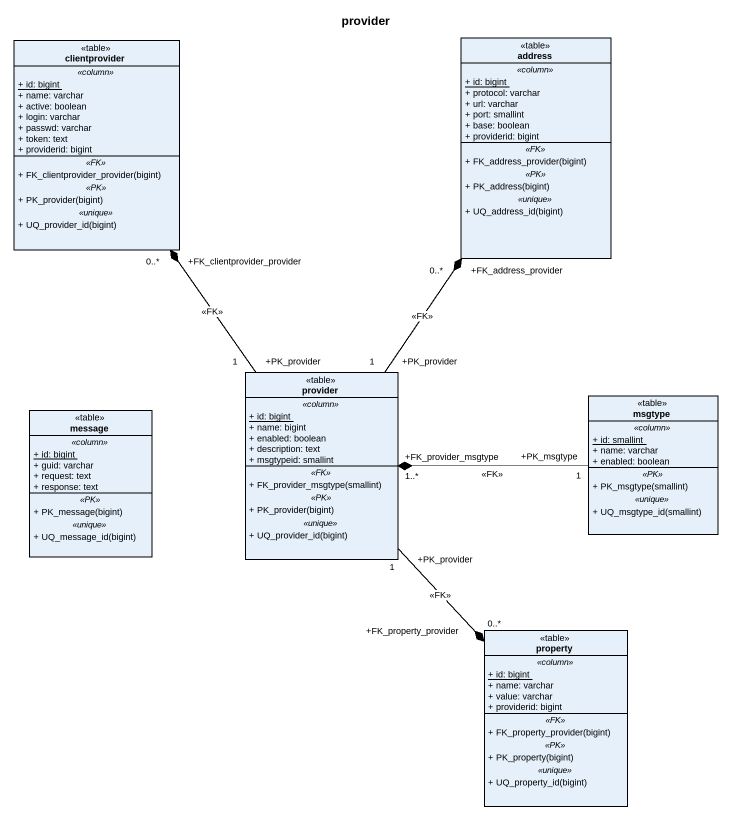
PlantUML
@startuml
title provider
hide circle
hide empty members
skinparam classAttributeIconSize 0
class clientprovider <<table>> {
  .. <<column>> ..
  {static} + id: bigint
  + name: varchar
  + active: boolean
  + login: varchar
  + passwd: varchar
  + token: text
  + providerid: bigint
  .. <<FK>> ..
  + FK_clientprovider_provider(bigint)
  .. <<PK>> ..
  + PK_provider(bigint)
  .. <<unique>> ..
  + UQ_provider_id(bigint)
}
class address <<table>> {
  .. <<column>> ..
  {static} + id: bigint
  + protocol: varchar
  + url: varchar
  + port: smallint
  + base: boolean
  + providerid: bigint
  .. <<FK>> ..
  + FK_address_provider(bigint)
  .. <<PK>> ..
  + PK_address(bigint)
  .. <<unique>> ..
  + UQ_address_id(bigint)
}
class provider <<table>> {
  .. <<column>> ..
  {static} + id: bigint
  + name: bigint
  + enabled: boolean
  + description: text
  + msgtypeid: smallint
  .. <<FK>> ..
  + FK_provider_msgtype(smallint)
  .. <<PK>> ..
  + PK_provider(bigint)
  .. <<unique>> ..
  + UQ_provider_id(bigint)
}
class message <<table>> {
  .. <<column>> ..
  {static} + id: bigint
  + guid: varchar
  + request: text
  + response: text
  .. <<PK>> ..
  + PK_message(bigint)
  .. <<unique>> ..
  + UQ_message_id(bigint)
}
class msgtype <<table>> {
  .. <<column>> ..
  {static} + id: smallint
  + name: varchar
  + enabled: boolean
  .. <<PK>> ..
  + PK_msgtype(smallint)
  .. <<unique>> ..
  + UQ_msgtype_id(smallint)
}
class property <<table>> {
  .. <<column>> ..
  {static} + id: bigint
  + name: varchar
  + value: varchar
  + providerid: bigint
  .. <<FK>> ..
  + FK_property_provider(bigint)
  .. <<PK>> ..
  + PK_property(bigint)
  .. <<unique>> ..
  + UQ_property_id(bigint)
}
clientprovider "+FK_clientprovider_provider\n0..*" *-- "+PK_provider\n1" provider : <<FK>>
address "+FK_address_provider\n0..*" *-- "+PK_provider\n1" provider : <<FK>>
provider "+FK_provider_msgtype\n1..*" *-right- "+PK_msgtype\n1" msgtype : <<FK>>
property "+FK_property_provider\n0..*" *-up- "+PK_provider\n1" provider : <<FK>>
@enduml
